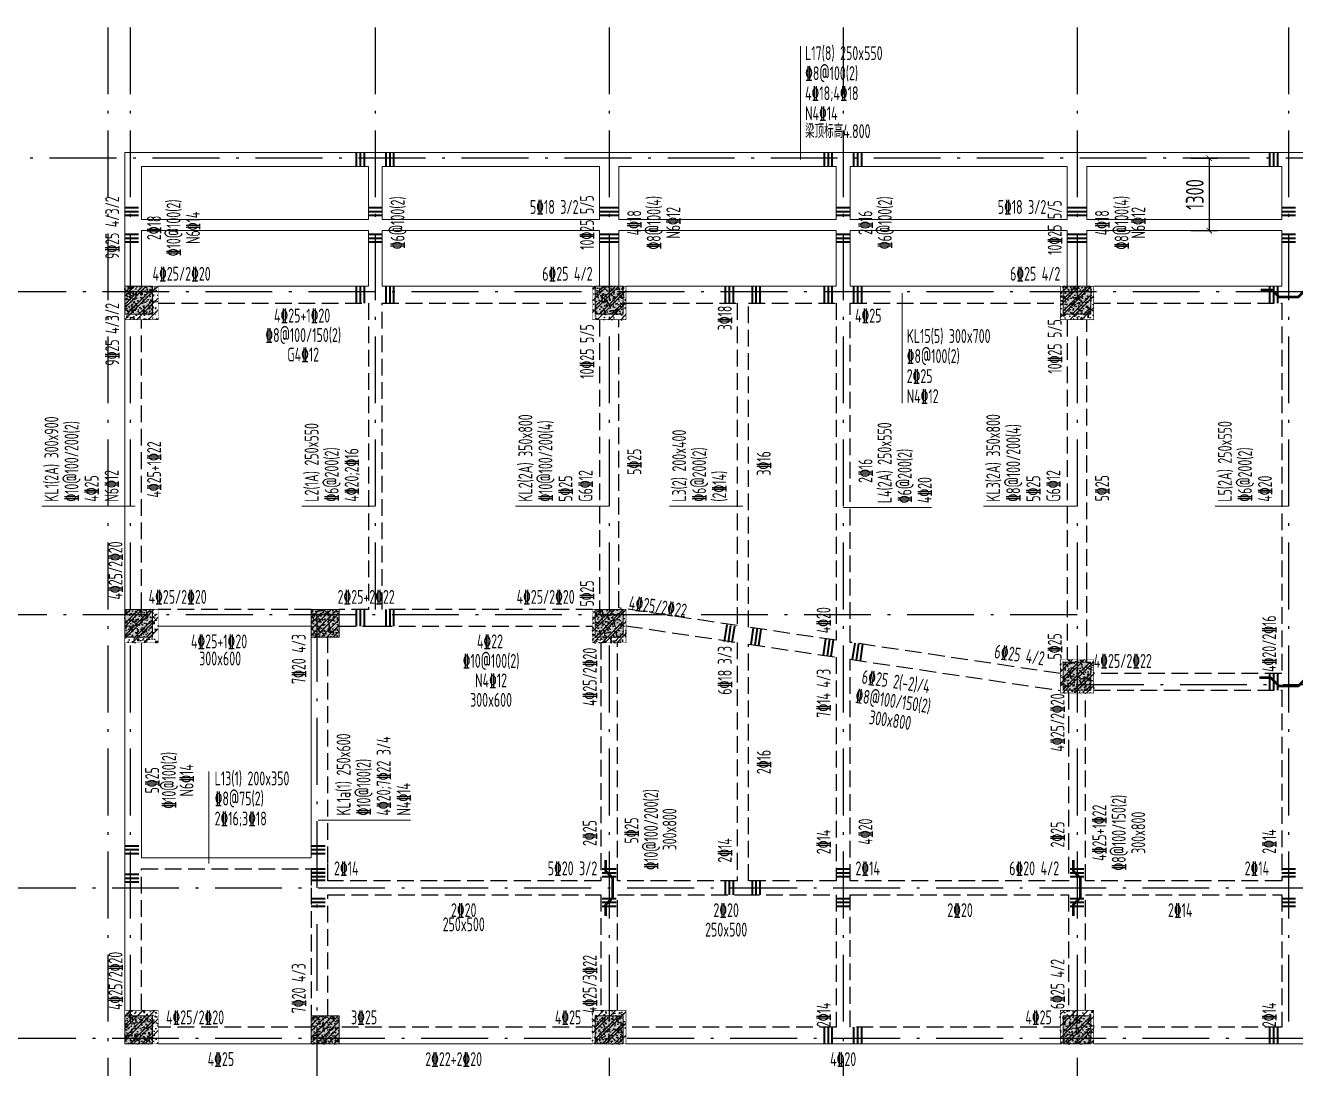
# Model space of a CAD drawing. Extents: x 169490 to 7584583, y -2399407 to 1374371.
# Drawn here: x 734537 to 757345, y 736237 to 754967 of the extents above; entities that cross this region are included whole.
import ezdxf
from ezdxf.enums import TextEntityAlignment as Align

# ---------------------------------------------------------------- set-up
doc = ezdxf.new("R2010")
doc.units = 0
doc.header["$LTSCALE"] = 100
doc.linetypes.add('D3轴线点划线', pattern=[18.5, 12, -3, 0.5, -3])
doc.linetypes.add('H3普通虚线', pattern=[4.2, 3, -1.2])
doc.layers.get('0').update_dxf_attribs({"linetype": 'CONTINUOUS'})
doc.layers.get('DEFPOINTS').update_dxf_attribs({"linetype": 'CONTINUOUS'})
for name, color, linetype in [('BEAM_CONT', 4, 'CONTINUOUS'), ('C-DOTE', 8, 'D3轴线点划线'), ('S-BEAM-LINE2', 4, 'H3普通虚线'), ('S-COLU-HATCH', 251, 'CONTINUOUS'), ('S-SLAB-DIM', 92, 'CONTINUOUS')]:
    doc.layers.add(name, color=color, linetype=linetype)
for name, color, linetype, lineweight in [('S-COLU-LINE1', 6, 'CONTINUOUS', 18), ('梁原位标注', 7, 'CONTINUOUS', 18), ('梁标注引线', 2, 'CONTINUOUS', 18), ('梁附加吊筋', 1, 'CONTINUOUS', 50), ('梁附加箍筋', 1, 'CONTINUOUS', 35)]:
    doc.layers.add(name, color=color, linetype=linetype, lineweight=lineweight)
doc.styles.add('BW_Rein', font='Tssdeng.shx', dxfattribs={"width": 0.7, "bigfont": 'hztxt.shx'})
doc.styles.add('TSSD_Dimension', font='Tssdeng.shx', dxfattribs={"width": 0.7, "bigfont": 'tssdchn.shx'})
doc.dimstyles.new('TSSD_100_100$0', dxfattribs={"dimtxt": 320, "dimasz": 100, "dimexe": 150, "dimexo": 150, "dimgap": 100, "dimtad": 1, "dimdec": 0, "dimzin": 0, "dimdsep": 46, "dimtxsty": 'TSSD_Dimension', "dimblk": 'ARCHTICK', "dimcen": 0, "dimclrt": 7, "dimadec": 1, "dimazin": 0, "dimtfac": 1, "dimtdec": 0, "dimtix": 1, "dimtmove": 2, "dimatfit": 3, "dimldrblk": '_TSDBK', "dimfxl": 1, "dimtolj": 1, "dimtzin": 0, "dimarcsym": 0})
pattern_1 = [(50, (-5051440.25, 2783926.33), (215.178055, -18.8256405), [22.5, -247.5]), (355, (-5051440.25, 2783926.33), (-41.6254, 225.65764), [18, -198]), (100.4514, (-5051422.32, 2783924.76), (173.5528145, 206.8318626), [19.122057, -210.3426336]), (46.1842, (-5051440.25, 2783986.33), (320.172315, -49.655704), [33.75, -371.25]), (96.6356, (-5051413.57, 2783982.2), (280.398812, 292.235361), [28.683086, -315.5139]), (351.1842, (-5051440.25, 2783986.33), (280.398584, 292.23558), [27, -297]), (21, (-5051410.25, 2783971.33), (179.0721156, -120.785667), [22.5, -247.5]), (326, (-5051410.25, 2783971.33), (72.9945996, 217.5450135), [18, -198]), (71.4514, (-5051395.33, 2783961.27), (252.0667886, 96.759149), [19.122057, -210.3426336]), (37.5, (-5051440.254, 2783926.33), (3.6479566, 99.86815615), [0, -195.6, 0, -201, 0, -198.75]), (7.5, (-5051440.25, 2783926.33), (78.9208612, 118.3235136), [0, -114.6, 0, -191.1, 0, -75.75]), (327.5, (-5051507.154, 2783926.33), (160.1467309, -6.7664615), [0, -75, 0, -234, 0, -310.5]), (317.5, (-5051537.15, 2783926.33), (174.9558508, 30.0314947), [0, -97.5, 0, -155.4, 0, -220.5]), (45, (-5051440.25, 2783926.33), (-106.066017, 106.066017), [])]
pattern_2 = [(50, (-5048091.25, 2783926.33), (215.178055, -18.8256405), [22.5, -247.5]), (355, (-5048091.25, 2783926.33), (-41.6254, 225.65764), [18, -198]), (100.4514, (-5048073.32, 2783924.76), (173.5528145, 206.8318626), [19.122057, -210.3426336]), (46.1842, (-5048091.25, 2783986.33), (320.172315, -49.655704), [33.75, -371.25]), (96.6356, (-5048064.57, 2783982.2), (280.398812, 292.235361), [28.683086, -315.5139]), (351.1842, (-5048091.25, 2783986.33), (280.398584, 292.23558), [27, -297]), (21, (-5048061.25, 2783971.33), (179.0721156, -120.785667), [22.5, -247.5]), (326, (-5048061.25, 2783971.33), (72.9945996, 217.5450135), [18, -198]), (71.4514, (-5048046.33, 2783961.27), (252.0667886, 96.759149), [19.122057, -210.3426336]), (37.5, (-5048091.254, 2783926.33), (3.6479566, 99.86815615), [0, -195.6, 0, -201, 0, -198.75]), (7.5, (-5048091.25, 2783926.33), (78.9208612, 118.3235136), [0, -114.6, 0, -191.1, 0, -75.75]), (327.5, (-5048158.154, 2783926.33), (160.1467309, -6.7664615), [0, -75, 0, -234, 0, -310.5]), (317.5, (-5048188.15, 2783926.33), (174.9558508, 30.0314947), [0, -97.5, 0, -155.4, 0, -220.5]), (45, (-5048091.25, 2783926.33), (-106.066017, 106.066017), [])]
pattern_3 = [(50, (0, 0), (215.178055, -18.82564), [22.5, -247.5]), (355, (0, 0), (-41.6254, 225.65764), [18, -198]), (100.4514, (17.93, -1.57), (173.552815, 206.831863), [19.122057, -210.342634]), (46.1842, (0, 60), (320.172315, -49.655704), [33.75, -371.25]), (96.6356, (26.68, 55.86), (280.39881, 292.23536), [28.68309, -315.5139]), (351.1842, (0, 60), (280.39858, 292.23558), [27, -297]), (21, (30, 45), (179.072116, -120.785667), [22.5, -247.5]), (326, (30, 45), (72.9946, 217.545014), [18, -198]), (71.4514, (44.92, 34.93), (252.06679, 96.75915), [19.122057, -210.342634]), (37.5, (0, 0), (3.6479566, 99.868156), [0, -195.6, 0, -201, 0, -198.75]), (7.5, (0, 0), (78.920861, 118.323514), [0, -114.6, 0, -191.1, 0, -75.75]), (327.5, (-66.9, 0), (160.146731, -6.7664615), [0, -75, 0, -234, 0, -310.5]), (317.5, (-96.9, 0), (174.955851, 30.031495), [0, -97.5, 0, -155.4, 0, -220.5]), (45, (0, 0), (-106.066017, 106.066017), [])]

# ---------------------------------------------------------------- blocks, each defined once
blk = doc.blocks.new('_ARCHTICK')
at = {"const_width": 0.15}
blk.add_lwpolyline([(-0.5, -0.5), (0.5, 0.5)], dxfattribs=at)
blk = doc.blocks.new('*D71')
at = {"layer": 'DEFPOINTS', "color": 0, "ltscale": 10, "transparency": 16777216}
for p in [(755312, 752582), (755312, 751282), (755794, 751282)]:
    blk.add_point(p, dxfattribs=at)
at = {"layer": 'S-SLAB-DIM', "color": 0, "lineweight": -2, "ltscale": 10, "transparency": 16777216}
for p, q in [((755462, 752582), (755944, 752582)), ((755794, 752582), (755794, 751282)), ((755462, 751282), (755944, 751282))]:
    blk.add_line(p, q, dxfattribs=at)
at = {"layer": 'S-SLAB-DIM', "color": 0, "lineweight": -2, "ltscale": 10, "transparency": 16777216, "xscale": 100, "yscale": 100, "zscale": 100}
for p, rotation in [((755794, 752582), 90), ((755794, 751282), 270)]:
    blk.add_blockref('_ARCHTICK', p, dxfattribs=dict(at, rotation=rotation))
at = {"layer": 'S-SLAB-DIM', "color": 7, "ltscale": 10, "transparency": 16777216, "insert": (755534, 751932), "char_height": 320, "attachment_point": 5, "rotation": 90, "style": 'TSSD_Dimension'}
blk.add_mtext('\\A1;1300', dxfattribs=at)
blk = doc.blocks.new('_TSDBK')
blk.add_line((-1, 0), (0, 0))
at = {"const_width": 0.5}
blk.add_lwpolyline([(-0.7, -0.7), (0.7, 0.7)], dxfattribs=at)
blk = doc.blocks.new('BW-4902924', base_point=(607896, 736682))
at = {"layer": 'S-COLU-HATCH', "ltscale": 10}
h = blk.add_hatch(color=256, dxfattribs=at)
h.dxf.hatch_style = 1
h.paths.add_polyline_path([(608396, 750282), (607896, 750282), (607896, 749782), (608396, 749782)])
h = blk.add_hatch(color=256, dxfattribs=at)
h.dxf.hatch_style = 1
h.paths.add_polyline_path([(616346, 750282), (616846, 750282), (616846, 749782), (616346, 749782)])
h = blk.add_hatch(color=256, dxfattribs=at)
h.dxf.hatch_style = 1
h.paths.add_polyline_path([(624746, 750282), (625246, 750282), (625246, 749782), (624746, 749782)])
h = blk.add_hatch(color=256, dxfattribs=at)
h.dxf.hatch_style = 1
h.paths.add_polyline_path([(607896, 744482), (608396, 744482), (608396, 743982), (607896, 743982)])
h = blk.add_hatch(color=256, dxfattribs=at)
h.dxf.hatch_style = 1
h.paths.add_polyline_path([(611245, 744482), (611745, 744482), (611745, 743982), (611245, 743982)])
h = blk.add_hatch(color=256, dxfattribs=at)
h.dxf.hatch_style = 1
h.paths.add_polyline_path([(616346, 744482), (616846, 744482), (616846, 743982), (616346, 743982)])
h = blk.add_hatch(color=256, dxfattribs=at)
h.dxf.hatch_style = 1
h.paths.add_polyline_path([(624746, 743532), (625246, 743532), (625246, 743032), (624746, 743032)])
h = blk.add_hatch(color=256, dxfattribs=at)
h.dxf.hatch_style = 1
h.paths.add_polyline_path([(607896, 737182), (608396, 737182), (608396, 736682), (607896, 736682)])
h = blk.add_hatch(color=256, dxfattribs=at)
h.dxf.hatch_style = 1
h.paths.add_polyline_path([(611245, 737182), (611745, 737182), (611745, 736682), (611245, 736682)])
h = blk.add_hatch(color=256, dxfattribs=at)
h.dxf.hatch_style = 1
h.paths.add_polyline_path([(616346, 737182), (616846, 737182), (616846, 736682), (616346, 736682)])
h = blk.add_hatch(color=256, dxfattribs=at)
h.dxf.hatch_style = 1
h.paths.add_polyline_path([(624746, 737182), (625246, 737182), (625246, 736682), (624746, 736682)])
at = {"layer": 'S-COLU-LINE1'}
for points in [[(607896, 750282), (608396, 750282), (608396, 749782), (607896, 749782)], [(616346, 750282), (616846, 750282), (616846, 749782), (616346, 749782)], [(624746, 750282), (625246, 750282), (625246, 749782), (624746, 749782)], [(607896, 744482), (608396, 744482), (608396, 743982), (607896, 743982)], [(611245, 744482), (611745, 744482), (611745, 743982), (611245, 743982)], [(616346, 744482), (616846, 744482), (616846, 743982), (616346, 743982)], [(624746, 743532), (625246, 743532), (625246, 743032), (624746, 743032)], [(607896, 737182), (608396, 737182), (608396, 736682), (607896, 736682)], [(611245, 737182), (611745, 737182), (611745, 736682), (611245, 736682)], [(616346, 737182), (616846, 737182), (616846, 736682), (616346, 736682)], [(624746, 737182), (625246, 737182), (625246, 736682), (624746, 736682)]]:
    blk.add_lwpolyline(points, close=True, dxfattribs=at)
blk = doc.blocks.new('BW-5505119', base_point=(607197, 1117331))
at = {"layer": 'S-COLU-HATCH', "ltscale": 10}
h = blk.add_hatch(dxfattribs=at)
h.set_pattern_fill('ARMORED', color=256, scale=30)
h.set_pattern_definition(pattern_3)
h.paths.add_polyline_path([(608496, 1130931), (607896, 1130931), (607896, 1130331), (608496, 1130331)])
h = blk.add_hatch(dxfattribs=at)
h.set_pattern_fill('ARMORED', color=256, scale=30)
h.set_pattern_definition(pattern_3)
h.paths.add_polyline_path([(616896, 1130931), (616296, 1130931), (616296, 1130331), (616896, 1130331)])
h = blk.add_hatch(dxfattribs=at)
h.set_pattern_fill('ARMORED', color=256, scale=30)
h.set_pattern_definition(pattern_3)
h.paths.add_polyline_path([(625296, 1130931), (624696, 1130931), (624696, 1130331), (625296, 1130331)])
h = blk.add_hatch(dxfattribs=at)
h.set_pattern_fill('ARMORED', color=256, scale=30)
h.set_pattern_definition(pattern_3)
h.paths.add_polyline_path([(608496, 1125131), (607896, 1125131), (607896, 1124531), (608496, 1124531)])
h = blk.add_hatch(dxfattribs=at)
h.set_pattern_fill('ARMORED', color=256, scale=30)
h.set_pattern_definition(pattern_3)
h.paths.add_polyline_path([(611746, 1125131), (611246, 1125131), (611246, 1124631), (611746, 1124631)])
h = blk.add_hatch(dxfattribs=at)
h.set_pattern_fill('ARMORED', color=256, scale=30)
h.set_pattern_definition(pattern_3)
h.paths.add_polyline_path([(616896, 1125131), (616296, 1125131), (616296, 1124531), (616896, 1124531)])
h = blk.add_hatch(dxfattribs=at)
h.set_pattern_fill('ARMORED', color=256, scale=30)
h.set_pattern_definition(pattern_3)
h.paths.add_polyline_path([(625297, 1124231), (624697, 1124231), (624697, 1123631), (625297, 1123631)])
h = blk.add_hatch(dxfattribs=at)
h.set_pattern_fill('ARMORED', color=256, scale=30)
h.set_pattern_definition(pattern_3)
h.paths.add_polyline_path([(608496, 1117931), (607896, 1117931), (607896, 1117331), (608496, 1117331)])
h = blk.add_hatch(dxfattribs=at)
h.set_pattern_fill('ARMORED', color=256, scale=30)
h.set_pattern_definition(pattern_3)
h.paths.add_polyline_path([(611746, 1117831), (611246, 1117831), (611246, 1117331), (611746, 1117331)])
h = blk.add_hatch(dxfattribs=at)
h.set_pattern_fill('ARMORED', color=256, scale=30)
h.set_pattern_definition(pattern_3)
h.paths.add_polyline_path([(616896, 1117931), (616296, 1117931), (616296, 1117331), (616896, 1117331)])
h = blk.add_hatch(dxfattribs=at)
h.set_pattern_fill('ARMORED', color=256, scale=30)
h.set_pattern_definition(pattern_3)
h.paths.add_polyline_path([(625296, 1117931), (624696, 1117931), (624696, 1117331), (625296, 1117331)])
at = {"layer": 'S-COLU-LINE1', "color": 2, "const_width": 10}
for points in [[(608496, 1130931), (607896, 1130931), (607896, 1130331), (608496, 1130331)], [(616896, 1130931), (616296, 1130931), (616296, 1130331), (616896, 1130331)], [(625296, 1130931), (624696, 1130931), (624696, 1130331), (625296, 1130331)], [(608496, 1125131), (607896, 1125131), (607896, 1124531), (608496, 1124531)], [(611746, 1125131), (611246, 1125131), (611246, 1124631), (611746, 1124631)], [(616896, 1125131), (616296, 1125131), (616296, 1124531), (616896, 1124531)], [(625297, 1124231), (624697, 1124231), (624697, 1123631), (625297, 1123631)], [(608496, 1117931), (607896, 1117931), (607896, 1117331), (608496, 1117331)], [(611746, 1117831), (611246, 1117831), (611246, 1117331), (611746, 1117331)], [(616896, 1117931), (616296, 1117931), (616296, 1117331), (616896, 1117331)], [(625296, 1117931), (624696, 1117931), (624696, 1117331), (625296, 1117331)]]:
    blk.add_lwpolyline(points, close=True, dxfattribs=at)
blk = doc.blocks.new('BW-8803120', base_point=(736920, 750282))
at = {"layer": 'BEAM_CONT', "lineweight": 18}
for p, q in [((740695, 751282), (740695, 750282)), ((740945, 750282), (740945, 751282)), ((740695, 750282), (736920, 750282)), ((740695, 750282), (736920, 750282)), ((744720, 750282), (740945, 750282)), ((744720, 750282), (740945, 750282))]:
    blk.add_line(p, q, dxfattribs=at)

msp = doc.modelspace()

# ---------------------------------------------------------------- hatches: boundary and pattern name
at = {"layer": 'S-COLU-HATCH', "ltscale": 10}
h = msp.add_hatch(dxfattribs=at)
h.set_pattern_fill('ARMORED', color=256, scale=30)
h.set_pattern_definition(pattern_1)
h.paths.add_polyline_path([(736819.7, 750282.3), (736319.7, 750282.3), (736319.7, 749782.3), (736819.7, 749782.3)])
h = msp.add_hatch(dxfattribs=at)
h.set_pattern_fill('ARMORED', color=256, scale=30)
h.set_pattern_definition(pattern_1)
h.paths.add_polyline_path([(744769.7, 750282.3), (745269.7, 750282.3), (745269.7, 749782.3), (744769.7, 749782.3)])
h = msp.add_hatch(dxfattribs=at)
h.set_pattern_fill('ARMORED', color=256, scale=30)
h.set_pattern_definition(pattern_1)
h.paths.add_polyline_path([(753169.7, 750282.3), (753669.7, 750282.3), (753669.7, 749782.3), (753169.7, 749782.3)])
h = msp.add_hatch(dxfattribs=at)
h.set_pattern_fill('ARMORED', color=256, scale=30)
h.set_pattern_definition(pattern_1)
h.paths.add_polyline_path([(736319.7, 744482.3), (736819.7, 744482.3), (736819.7, 743982.3), (736319.7, 743982.3)])
h = msp.add_hatch(dxfattribs=at)
h.set_pattern_fill('ARMORED', color=256, scale=30)
h.set_pattern_definition(pattern_2)
h.paths.add_polyline_path([(739668.7, 744482.3), (740168.7, 744482.3), (740168.7, 743982.3), (739668.7, 743982.3)])
h = msp.add_hatch(dxfattribs=at)
h.set_pattern_fill('ARMORED', color=256, scale=30)
h.set_pattern_definition(pattern_1)
h.paths.add_polyline_path([(744769.7, 744482.3), (745269.7, 744482.3), (745269.7, 743882.3), (744769.7, 743882.3)])
h = msp.add_hatch(dxfattribs=at)
h.set_pattern_fill('ARMORED', color=256, scale=30)
h.set_pattern_definition(pattern_1)
h.paths.add_polyline_path([(753169.7, 743532.3), (753669.7, 743532.3), (753669.7, 743032.3), (753169.7, 743032.3)])
h = msp.add_hatch(dxfattribs=at)
h.set_pattern_fill('ARMORED', color=256, scale=30)
h.set_pattern_definition(pattern_1)
h.paths.add_polyline_path([(736319.7, 737182.3), (736819.7, 737182.3), (736819.7, 736682.3), (736319.7, 736682.3)])
h = msp.add_hatch(dxfattribs=at)
h.set_pattern_fill('ARMORED', color=256, scale=30)
h.set_pattern_definition(pattern_2)
h.paths.add_polyline_path([(739668.7, 737182.3), (740168.7, 737182.3), (740168.7, 736682.3), (739668.7, 736682.3)])
h = msp.add_hatch(dxfattribs=at)
h.set_pattern_fill('ARMORED', color=256, scale=30)
h.set_pattern_definition(pattern_1)
h.paths.add_polyline_path([(744769.7, 737182.3), (745269.7, 737182.3), (745269.7, 736682.3), (744769.7, 736682.3)])
h = msp.add_hatch(dxfattribs=at)
h.set_pattern_fill('ARMORED', color=256, scale=30)
h.set_pattern_definition(pattern_1)
h.paths.add_polyline_path([(753169.7, 737182.3), (753669.7, 737182.3), (753669.7, 736682.3), (753169.7, 736682.3)])

# ---------------------------------------------------------------- linework, layer by layer
at = {"layer": 'BEAM_CONT', "lineweight": 18}
for p, q in [((740819.7, 752682.3), (736319.7, 752682.3)), ((736319.7, 752682.3), (736319.7, 751382.3)), ((745019.7, 752682.3), (740819.7, 752682.3)), ((749219.7, 752682.3), (745019.7, 752682.3)), ((753419.7, 752682.3), (749219.7, 752682.3)), ((757219.7, 752682.3), (753419.7, 752682.3)), ((761819.7, 752682.3), (757219.7, 752682.3)), ((736619.7, 752432.3), (740694.7, 752432.3)), ((736619.7, 751482.3), (736619.7, 752432.3)), ((740694.7, 752432.3), (740694.7, 751482.3)), ((740944.7, 752432.3), (744844.7, 752432.3)), ((740944.7, 751482.3), (740944.7, 752432.3)), ((744844.7, 752432.3), (744844.7, 751482.3)), ((745194.7, 752432.3), (749094.7, 752432.3)), ((745194.7, 751482.3), (745194.7, 752432.3)), ((749094.7, 752432.3), (749094.7, 751482.3)), ((749344.7, 752432.3), (753244.7, 752432.3)), ((749344.7, 751482.3), (749344.7, 752432.3)), ((753244.7, 752432.3), (753244.7, 751482.3)), ((753594.7, 752432.3), (757094.7, 752432.3)), ((753594.7, 751482.3), (753594.7, 752432.3)), ((757094.7, 752432.3), (757094.7, 751482.3)), ((736319.7, 751382.3), (736319.7, 750282.3)), ((740694.7, 751482.3), (736619.7, 751482.3)), ((744844.7, 751482.3), (740944.7, 751482.3)), ((749094.7, 751482.3), (745194.7, 751482.3)), ((753244.7, 751482.3), (749344.7, 751482.3)), ((757094.7, 751482.3), (753594.7, 751482.3)), ((736619.7, 750282.3), (736619.7, 751282.3)), ((736619.7, 751282.3), (740694.7, 751282.3)), ((740944.7, 751282.3), (744844.7, 751282.3)), ((744844.7, 751282.3), (744844.7, 750282.3)), ((745194.7, 750282.3), (745194.7, 751282.3)), ((745194.7, 751282.3), (749094.7, 751282.3)), ((749094.7, 751282.3), (749094.7, 750282.3)), ((749344.7, 750282.3), (749344.7, 751282.3)), ((749344.7, 751282.3), (753244.7, 751282.3)), ((753244.7, 751282.3), (753244.7, 750282.3)), ((753594.7, 750282.3), (753594.7, 751282.3)), ((753594.7, 751282.3), (757094.7, 751282.3)), ((757094.7, 751282.3), (757094.7, 750282.3)), ((747419.7, 750282.3), (745319.7, 750282.3)), ((747319.7, 750282.3), (745319.7, 750282.3)), ((749094.7, 750282.3), (747419.7, 750282.3)), ((749094.7, 750282.3), (747519.7, 750282.3)), ((753119.7, 750282.3), (749344.7, 750282.3)), ((753119.7, 750282.3), (749344.7, 750282.3)), ((757094.7, 750282.3), (753719.7, 750282.3)), ((757094.7, 750282.3), (753719.7, 750282.3)), ((736319.7, 749682.3), (736319.7, 744482.3)), ((736919.7, 744182.3), (739669.7, 744182.3)), ((736319.7, 743882.3), (736319.7, 739922.3)), ((736619.7, 740022.3), (736619.7, 743882.3)), ((739669.7, 743982.3), (739669.7, 740022.3)), ((736319.7, 739922.3), (736319.7, 737282.3)), ((739669.7, 740022.3), (736619.7, 740022.3)), ((736919.7, 736682.3), (739669.7, 736682.3)), ((740169.7, 736682.3), (744719.7, 736682.3)), ((745319.7, 736682.3), (749219.7, 736682.3)), ((749219.7, 736682.3), (753119.7, 736682.3)), ((753719.7, 736682.3), (757219.7, 736682.3)), ((757219.7, 736682.3), (761469.7, 736682.3))]:
    msp.add_line(p, q, dxfattribs=at)
at = {"layer": 'C-DOTE'}
for p, q in [((736019.7, 756782.3), (736019.7, 732082.3)), ((736419.7, 756782.3), (736419.7, 732082.3)), ((740819.7, 756782.3), (740819.7, 744382.3)), ((745019.7, 756782.3), (745019.7, 732082.3)), ((749219.7, 756782.3), (749219.7, 732082.3)), ((753419.7, 756782.3), (753419.7, 732082.3)), ((757219.7, 756782.3), (757219.7, 736782.3)), ((812019.7, 752582.3), (734243.4, 752582.3)), ((770419.7, 750182.3), (734243.4, 750182.3)), ((753419.7, 744382.3), (734243.4, 744382.3)), ((739769.7, 744382.3), (739769.7, 732082.3)), ((753419.7, 743132.3), (812019.7, 743132.3)), ((734243.4, 739482.3), (770419.7, 739482.3)), ((734243.4, 736782.3), (812019.7, 736782.3))]:
    msp.add_line(p, q, dxfattribs=at)
at = {"layer": 'S-BEAM-LINE2'}
for p, q in [((736919.7, 749982.3), (740694.7, 749982.3)), ((736919.7, 749982.3), (740694.7, 749982.3)), ((740694.7, 749982.3), (740694.7, 744482.3)), ((740944.7, 749982.3), (744719.7, 749982.3)), ((740944.7, 744482.3), (740944.7, 749982.3)), ((740944.7, 749982.3), (744719.7, 749982.3)), ((745319.7, 749982.3), (747319.7, 749982.3)), ((745319.7, 749982.3), (747319.7, 749982.3)), ((747319.7, 749982.3), (747319.7, 744191.7)), ((747519.7, 749982.3), (749094.7, 749982.3)), ((747519.7, 744161.9), (747519.7, 749982.3)), ((747519.7, 749982.3), (749094.7, 749982.3)), ((749094.7, 749982.3), (749094.7, 743927.5)), ((749344.7, 749982.3), (753119.7, 749982.3)), ((749344.7, 743890.3), (749344.7, 749982.3)), ((749344.7, 749982.3), (753119.7, 749982.3)), ((753719.7, 749982.3), (757094.7, 749982.3)), ((753719.7, 749982.3), (757094.7, 749982.3)), ((757094.7, 749982.3), (757094.7, 743332.3)), ((736619.7, 744482.3), (736619.7, 749682.3)), ((744844.7, 749682.3), (744844.7, 744482.3)), ((745194.7, 744507.9), (745194.7, 749682.3)), ((753244.7, 749682.3), (753244.7, 743582.3)), ((753594.7, 743582.3), (753594.7, 749682.3)), ((739669.7, 744482.3), (736919.7, 744482.3)), ((740694.7, 744482.3), (740169.7, 744482.3)), ((744719.7, 744482.3), (740944.7, 744482.3)), ((747319.7, 744191.7), (745194.7, 744507.9)), ((740169.7, 744182.3), (740819.7, 744182.3)), ((740819.7, 744182.3), (744719.7, 744182.3)), ((745319.7, 744186), (747319.7, 743888.4)), ((749094.7, 743927.5), (747519.7, 744161.9)), ((739969.7, 739922.3), (739969.7, 743982.3)), ((744869.7, 743882.3), (744869.7, 739607.3)), ((745169.7, 739607.3), (745169.7, 743882.3)), ((747319.7, 743888.4), (747319.7, 739607.3)), ((747519.7, 743858.6), (749094.7, 743624.2)), ((747519.7, 739607.3), (747519.7, 743858.6)), ((753120.7, 743328.4), (749344.7, 743890.3)), ((749094.7, 743624.2), (749094.7, 739607.3)), ((749344.7, 743587), (753120.7, 743025.1)), ((749344.7, 739607.3), (749344.7, 743587)), ((757094.7, 743332.3), (753720.7, 743332.3)), ((753269.7, 742982.3), (753269.7, 739607.3)), ((753569.7, 739607.3), (753569.7, 742982.3)), ((753720.7, 743032.3), (757094.7, 743032.3)), ((757094.7, 743032.3), (757094.7, 739607.3)), ((739969.7, 739607.3), (739969.7, 739922.3)), ((736619.7, 737282.3), (736619.7, 739822.3)), ((736619.7, 739822.3), (739669.7, 739822.3)), ((739669.7, 739822.3), (739669.7, 739482.3)), ((739669.7, 739482.3), (739669.7, 737182.3)), ((744869.7, 739607.3), (739969.7, 739607.3)), ((747319.7, 739607.3), (745169.7, 739607.3)), ((749094.7, 739607.3), (747519.7, 739607.3)), ((753269.7, 739607.3), (749344.7, 739607.3)), ((757094.7, 739607.3), (753569.7, 739607.3)), ((739969.7, 737182.3), (739969.7, 739357.3)), ((739969.7, 739357.3), (744869.7, 739357.3)), ((744869.7, 739357.3), (744869.7, 737282.3)), ((745169.7, 737282.3), (745169.7, 739357.3)), ((745169.7, 739357.3), (747419.7, 739357.3)), ((747419.7, 739357.3), (749094.7, 739357.3)), ((749094.7, 739357.3), (749094.7, 736982.3)), ((749344.7, 736982.3), (749344.7, 739357.3)), ((749344.7, 739357.3), (753269.7, 739357.3)), ((753269.7, 739357.3), (753269.7, 737282.3)), ((753569.7, 737282.3), (753569.7, 739357.3)), ((753569.7, 739357.3), (757094.7, 739357.3)), ((757094.7, 739357.3), (757094.7, 736982.3)), ((739669.7, 736982.3), (736919.7, 736982.3)), ((744719.7, 736982.3), (740169.7, 736982.3)), ((749094.7, 736982.3), (745319.7, 736982.3)), ((753119.7, 736982.3), (749344.7, 736982.3)), ((757094.7, 736982.3), (753719.7, 736982.3))]:
    msp.add_line(p, q, dxfattribs=at)
at = {"layer": '梁标注引线'}
for p, q in [((748457.3, 752557.3), (748457.3, 754593.7)), ((750281.9, 750157.3), (750281.9, 748184.9)), ((736509.9, 746335.7), (734829.9, 746335.7)), ((740819.7, 746335.7), (739499.7, 746335.7)), ((745019.7, 746335.7), (743339.7, 746335.7)), ((747419.7, 746335.7), (746099.7, 746335.7)), ((749219.7, 746309.6), (750809.4, 746309.6)), ((753419.7, 746335.7), (751739.7, 746335.7)), ((757219.7, 746335.7), (755899.7, 746335.7)), ((737832, 739922.3), (737832, 741572.7)), ((739794.7, 740700), (741454.2, 740700))]:
    msp.add_line(p, q, dxfattribs=at)
at = {"layer": '梁附加吊筋', "lineweight": 50}
for points in [[(756719.7, 750219.8), (756919.7, 750219.8), (757044.7, 750094.8), (757394.7, 750094.8), (757519.7, 750219.8), (757719.7, 750219.8)], [(756694.7, 743257.3), (756894.7, 743257.3), (757044.7, 743107.3), (757394.7, 743107.3), (757544.7, 743257.3), (757744.7, 743257.3)], [(744957.2, 738982.3), (744957.2, 739182.3), (745082.2, 739307.3), (745082.2, 739657.3), (744957.2, 739782.3), (744957.2, 739982.3)], [(753357.2, 738982.3), (753357.2, 739182.3), (753482.2, 739307.3), (753482.2, 739657.3), (753357.2, 739782.3), (753357.2, 739982.3)]]:
    msp.add_lwpolyline(points, dxfattribs=at)
at = {"layer": '梁附加箍筋', "lineweight": 35}
for p, q in [((740484.7, 752432.3), (740484.7, 752682.3)), ((740554.7, 752432.3), (740554.7, 752682.3)), ((740624.7, 752432.3), (740624.7, 752682.3)), ((741014.7, 752432.3), (741014.7, 752682.3)), ((741084.7, 752432.3), (741084.7, 752682.3)), ((741154.7, 752432.3), (741154.7, 752682.3)), ((748884.7, 752432.3), (748884.7, 752682.3)), ((748954.7, 752432.3), (748954.7, 752682.3)), ((749024.7, 752432.3), (749024.7, 752682.3)), ((749414.7, 752432.3), (749414.7, 752682.3)), ((749484.7, 752432.3), (749484.7, 752682.3)), ((749554.7, 752432.3), (749554.7, 752682.3)), ((756884.7, 752432.3), (756884.7, 752682.3)), ((756954.7, 752432.3), (756954.7, 752682.3)), ((757024.7, 752432.3), (757024.7, 752682.3)), ((736569.7, 751692.3), (736319.7, 751692.3)), ((736569.7, 751622.3), (736319.7, 751622.3)), ((736569.7, 751552.3), (736319.7, 751552.3)), ((740944.7, 751692.3), (740694.7, 751692.3)), ((740944.7, 751622.3), (740694.7, 751622.3)), ((740944.7, 751552.3), (740694.7, 751552.3)), ((745194.7, 751692.3), (744844.7, 751692.3)), ((745194.7, 751622.3), (744844.7, 751622.3)), ((745194.7, 751552.3), (744844.7, 751552.3)), ((749344.7, 751692.3), (749094.7, 751692.3)), ((749344.7, 751622.3), (749094.7, 751622.3)), ((749344.7, 751552.3), (749094.7, 751552.3)), ((753594.7, 751692.3), (753244.7, 751692.3)), ((753594.7, 751622.3), (753244.7, 751622.3)), ((753594.7, 751552.3), (753244.7, 751552.3)), ((757344.7, 751692.3), (757094.7, 751692.3)), ((757344.7, 751622.3), (757094.7, 751622.3)), ((757344.7, 751552.3), (757094.7, 751552.3)), ((736569.7, 751212.3), (736319.7, 751212.3)), ((736569.7, 751142.3), (736319.7, 751142.3)), ((736569.7, 751072.3), (736319.7, 751072.3)), ((740944.7, 751212.3), (740694.7, 751212.3)), ((740944.7, 751142.3), (740694.7, 751142.3)), ((740944.7, 751072.3), (740694.7, 751072.3)), ((745194.7, 751212.3), (744844.7, 751212.3)), ((745194.7, 751142.3), (744844.7, 751142.3)), ((745194.7, 751072.3), (744844.7, 751072.3)), ((749344.7, 751212.3), (749094.7, 751212.3)), ((749344.7, 751142.3), (749094.7, 751142.3)), ((749344.7, 751072.3), (749094.7, 751072.3)), ((753594.7, 751212.3), (753244.7, 751212.3)), ((753594.7, 751142.3), (753244.7, 751142.3)), ((753594.7, 751072.3), (753244.7, 751072.3)), ((757344.7, 751212.3), (757094.7, 751212.3)), ((757344.7, 751142.3), (757094.7, 751142.3)), ((757344.7, 751072.3), (757094.7, 751072.3)), ((740484.7, 749982.3), (740484.7, 750282.3)), ((740554.7, 749982.3), (740554.7, 750282.3)), ((740624.7, 749982.3), (740624.7, 750282.3)), ((741014.7, 749982.3), (741014.7, 750282.3)), ((741084.7, 749982.3), (741084.7, 750282.3)), ((741154.7, 749982.3), (741154.7, 750282.3)), ((747109.7, 749982.3), (747109.7, 750282.3)), ((747179.7, 749982.3), (747179.7, 750282.3)), ((747249.7, 749982.3), (747249.7, 750282.3)), ((747589.7, 749982.3), (747589.7, 750282.3)), ((747659.7, 749982.3), (747659.7, 750282.3)), ((747729.7, 749982.3), (747729.7, 750282.3)), ((748884.7, 749982.3), (748884.7, 750282.3)), ((748954.7, 749982.3), (748954.7, 750282.3)), ((749024.7, 749982.3), (749024.7, 750282.3)), ((749414.7, 749982.3), (749414.7, 750282.3)), ((749484.7, 749982.3), (749484.7, 750282.3)), ((749554.7, 749982.3), (749554.7, 750282.3)), ((756884.7, 749982.3), (756884.7, 750282.3)), ((756954.7, 749982.3), (756954.7, 750282.3)), ((757024.7, 749982.3), (757024.7, 750282.3)), ((740484.7, 744182.3), (740484.7, 744482.3)), ((740554.7, 744182.3), (740554.7, 744482.3)), ((740624.7, 744182.3), (740624.7, 744482.3)), ((741014.7, 744182.3), (741014.7, 744482.3)), ((741084.7, 744182.3), (741084.7, 744482.3)), ((741154.7, 744182.3), (741154.7, 744482.3)), ((747091.7, 743905.7), (747135.9, 744202.4)), ((747161, 743895.4), (747205.1, 744192.1)), ((747230.2, 743885.1), (747274.4, 744181.8)), ((747568.4, 743851.4), (747612.5, 744148.1)), ((747637.6, 743841.1), (747681.8, 744137.8)), ((747706.9, 743830.8), (747751, 744127.5)), ((748867.3, 743658.1), (748911.5, 743954.8)), ((748936.6, 743647.8), (748980.7, 743944.5)), ((749005.8, 743637.5), (749050, 743934.2)), ((749390.5, 743580.2), (749434.7, 743877)), ((749459.7, 743569.9), (749503.9, 743866.7)), ((749529, 743559.6), (749573.1, 743856.4)), ((756884.7, 743032.3), (756884.7, 743332.3)), ((756954.7, 743032.3), (756954.7, 743332.3)), ((757024.7, 743032.3), (757024.7, 743332.3)), ((736570.7, 740232.3), (736320.7, 740232.3)), ((736570.7, 740162.3), (736320.7, 740162.3)), ((739919.7, 740232.3), (739669.7, 740232.3)), ((739919.7, 740162.3), (739669.7, 740162.3)), ((736570.7, 740092.3), (736320.7, 740092.3)), ((739919.7, 740092.3), (739669.7, 740092.3)), ((736570.7, 739723), (736320.7, 739723)), ((739919.7, 739817.3), (739669.7, 739817.3)), ((739919.7, 739752.3), (739669.7, 739752.3)), ((739919.7, 739747.3), (739669.7, 739747.3)), ((739919.7, 739682.3), (739669.7, 739682.3)), ((739919.7, 739677.3), (739669.7, 739677.3)), ((745144.7, 739817.3), (744894.7, 739817.3)), ((745144.7, 739747.3), (744894.7, 739747.3)), ((745144.7, 739677.3), (744894.7, 739677.3)), ((749344.7, 739817.3), (749094.7, 739817.3)), ((749344.7, 739747.3), (749094.7, 739747.3)), ((749344.7, 739677.3), (749094.7, 739677.3)), ((753544.7, 739817.3), (753294.7, 739817.3)), ((753544.7, 739747.3), (753294.7, 739747.3)), ((753544.7, 739677.3), (753294.7, 739677.3)), ((757344.7, 739817.3), (757094.7, 739817.3)), ((757344.7, 739747.3), (757094.7, 739747.3)), ((757344.7, 739677.3), (757094.7, 739677.3)), ((736570.7, 739653), (736320.7, 739653)), ((736570.7, 739583), (736320.7, 739583)), ((739919.7, 739612.3), (739669.7, 739612.3)), ((747109.7, 739357.3), (747109.7, 739607.3)), ((747179.7, 739357.3), (747179.7, 739607.3)), ((747249.7, 739357.3), (747249.7, 739607.3)), ((747589.7, 739357.3), (747589.7, 739607.3)), ((747659.7, 739357.3), (747659.7, 739607.3)), ((747729.7, 739357.3), (747729.7, 739607.3)), ((739919.7, 739287.3), (739669.7, 739287.3)), ((739919.7, 739217.3), (739669.7, 739217.3)), ((745144.7, 739287.3), (744894.7, 739287.3)), ((745144.7, 739217.3), (744894.7, 739217.3)), ((749344.7, 739287.3), (749094.7, 739287.3)), ((749344.7, 739217.3), (749094.7, 739217.3)), ((753544.7, 739287.3), (753294.7, 739287.3)), ((753544.7, 739217.3), (753294.7, 739217.3)), ((757344.7, 739287.3), (757094.7, 739287.3)), ((757344.7, 739217.3), (757094.7, 739217.3)), ((739919.7, 739147.3), (739669.7, 739147.3)), ((745144.7, 739147.3), (744894.7, 739147.3)), ((749344.7, 739147.3), (749094.7, 739147.3)), ((753544.7, 739147.3), (753294.7, 739147.3)), ((757344.7, 739147.3), (757094.7, 739147.3)), ((748884.7, 736682.3), (748884.7, 736982.3)), ((748954.7, 736682.3), (748954.7, 736982.3)), ((749024.7, 736682.3), (749024.7, 736982.3)), ((749414.7, 736682.3), (749414.7, 736982.3)), ((749484.7, 736682.3), (749484.7, 736982.3)), ((749554.7, 736682.3), (749554.7, 736982.3)), ((756884.7, 736682.3), (756884.7, 736982.3)), ((756954.7, 736682.3), (756954.7, 736982.3)), ((757024.7, 736682.3), (757024.7, 736982.3))]:
    msp.add_line(p, q, dxfattribs=at)

# ---------------------------------------------------------------- block references
at = {"layer": 'BEAM_CONT', "lineweight": 18}
msp.add_blockref('BW-8803120', (736919.7, 750282.3), dxfattribs=at)
at = {"layer": 'S-COLU-LINE1'}
for name, p in [('BW-5505119', (735620.7, 736682.3)), ('BW-4902924', (736319.7, 736682.3))]:
    msp.add_blockref(name, p, dxfattribs=at)

# ---------------------------------------------------------------- texts
at = {"layer": '梁原位标注', "style": 'BW_Rein', "width": 0.65}
for s, rotation, p in [('9%%13225 4/3/2', 90, (736219.7, 751898.4)), ('9%%13225 4/3/2', 90, (736219.7, 749982.3)), ('10%%13225 5/5', 90, (753144.7, 749692.6)), ('4%%13225/2%%13220', 90, (736279.5, 745701.7)), ('4%%13225/2%%13220', 90, (744794.7, 743792.6)), ('6%%13218 3/3', 90, (747219.7, 743825.2)), ('6%%13225 4/2', 351.53595, (752816.3, 743474.8)), ('4%%13225/2%%13220', 90, (753194.7, 742972.3)), ('2%%13225', 90, (744794.7, 740698.2)), ('2%%13214', 90, (756994.7, 740532.4)), ('4%%13225/2%%13220', 90, (736279.5, 738334.3))]:
    msp.add_text(s, height=250, rotation=rotation, dxfattribs=at).set_placement(p, align=Align.RIGHT)
for s, rotation, p in [('%%13210@100(2)', 90, (737320.7, 751332.3)), ('%%1326@100(2)', 90, (741344.7, 751423.4)), ('10%%13225 5/5', 90, (744744.7, 751427.2)), ('%%1328@100(4)', 90, (745944.7, 751423.4)), ('%%1326@100(2)', 90, (750094.7, 751423.4)), ('10%%13225 5/5', 90, (753144.7, 751337.4)), ('%%1328@100(4)', 90, (754344.7, 751423.4)), ('2%%13218', 90, (736970.7, 751332.3)), ('N6%%13214', 90, (737670.7, 751332.3)), ('4%%13218', 90, (745594.7, 751423.4)), ('N6%%13212', 90, (746294.7, 751423.4)), ('2%%13216', 90, (749744.7, 751423.4)), ('4%%13218', 90, (753994.7, 751423.4)), ('N6%%13212', 90, (754644.2, 751423.4)), ('10%%13225 5/5', 90, (744744.7, 749112.5)), ('4%%13225+1%%13222', 90, (736970.7, 746993.7)), ('5%%13225', 90, (745594.7, 747132.3)), ('3%%13216', 90, (747919.7, 747103.7)), ('2%%13216', 90, (749744.7, 746969.8)), ('5%%13225', 90, (753994.7, 746657.3)), ('6%%13225 2(-2)/4', 351.53595, (750151.1, 743062.6)), ('%%1328@100/150(2)', 351.53595, (750099.6, 742716.5)), ('300x800', 351.53595, (750048, 742370.3)), ('%%13210@100(2)', 90, (737238, 741412.8)), ('2%%13216', 90, (747919.7, 741741.2)), ('5%%13225', 90, (736937.1, 741412.8)), ('N6%%13214', 90, (737554.2, 741412.8)), ('%%13210@100/200(2)', 90, (745894.7, 740532.3)), ('%%1328@100/150(2)', 90, (754294.7, 740472.1)), ('300x800', 90, (746228.3, 740532.3)), ('4%%13225+1%%13222', 90, (753944.7, 740472.1)), ('300x800', 90, (754644.7, 740472.1)), ('5%%13225', 90, (745544.7, 740512.4)), ('4%%13220', 90, (749744.7, 740492.3)), ('2%%13225', 90, (753194.7, 740439.4))]:
    msp.add_text(s, height=250, rotation=rotation, dxfattribs=at).set_placement(p, align=Align.CENTER)
for s, p in [('5%%13218 3/2', (744468.5, 751582.3)), ('5%%13218 3/2', (752868.5, 751582.3)), ('4%%13225/2%%13220', (737863, 750382.3)), ('6%%13225 4/2', (744720.7, 750382.3)), ('6%%13225 4/2', (753120.7, 750382.3)), ('4%%13225/2%%13220', (744399.4, 744582.3)), ('2%%13214', (740518.2, 739707.3)), ('5%%13220 3/2', (744805, 739707.3)), ('2%%13214', (749881, 739707.3)), ('6%%13220 4/2', (753099.1, 739707.3)), ('2%%13214', (756869.4, 739707.3)), ('4%%13225/2%%13220', (738105, 737032.3)), ('3%%13225', (740851.7, 737032.3)), ('4%%13225', (744518.5, 737032.3)), ('4%%13225', (752966.6, 737032.3))]:
    msp.add_text(s, height=250, dxfattribs=at).set_placement(p, align=Align.RIGHT)
for s, p in [('4%%13225+1%%13220', (739505.4, 749632.3)), ('4%%13225', (749671.7, 749632.3)), ('%%1328@100/150(2)', (739525.2, 749282.3)), ('G4%%13212', (739525.2, 748932.3)), ('4%%13225+1%%13220', (738014, 743782.3)), ('4%%13222', (742878.8, 743782.3)), ('300x600', (738033.8, 743475)), ('%%13210@100(2)', (742898.6, 743432.3)), ('N4%%13212', (742898.6, 743082.3)), ('300x600', (742898.6, 742732.3)), ('2%%13220', (742407.2, 738957.3)), ('2%%13220', (747119.7, 738957.3)), ('2%%13220', (751319.7, 738957.3)), ('2%%13214', (755272.5, 738957.3)), ('250x500', (742407.2, 738703)), ('250x500', (747119.7, 738607.3)), ('4%%13225', (738046.8, 736282.3)), ('2%%13222+2%%13220', (742226.5, 736282.3)), ('4%%13220', (749220.7, 736282.3))]:
    msp.add_text(s, height=250, dxfattribs=at).set_placement(p, align=Align.CENTER)
for s, rotation, p in [('3%%13218', 90, (747219.7, 749492.5)), ('5%%13225', 90, (744744.7, 744532.3)), ('4%%13225/2%%13222', 351.53595, (745360.8, 744484.6)), ('4%%13220', 90, (748994.7, 744054)), ('4%%13220/2%%13216', 90, (756994.7, 743359.3)), ('7%%13220 4/3', 90, (739569.7, 743144.4)), ('5%%13225', 90, (753144.7, 743582.3)), ('7%%13214 4/3', 90, (748994.7, 742537.4)), ('2%%13214', 90, (747219.7, 739935.4)), ('2%%13214', 90, (748994.7, 740086.4)), ('7%%13220 4/3', 90, (739569.7, 737232.3)), ('4%%13225/3%%13222', 90, (744794.7, 737232.3)), ('6%%13225 4/2', 90, (753194.7, 737303.1)), ('2%%13214', 90, (748994.7, 736982.3)), ('2%%13214', 90, (756994.7, 736982.3))]:
    msp.add_text(s, height=250, rotation=rotation, dxfattribs=at).set_placement(p)
for s, p in [('4%%13225/2%%13220', (736748.8, 744582.3)), ('2%%13225+2%%13222', (740142.6, 744582.3)), ('4%%13225/2%%13222', (753720.7, 743432.3))]:
    msp.add_text(s, height=250, dxfattribs=at).set_placement(p)
at = {"layer": '梁标注引线', "color": 230, "true_color": 0xff0f87, "style": 'BW_Rein', "width": 0.65}
for s, rotation, p in [('L17(8) 250x550', 360, (748537.3, 754343.7)), ('KL1(2A) 300x900', 90, (735129.9, 746415.7)), ('KL2(2A) 350x800', 90, (743639.7, 746415.7)), ('KL3(2A) 350x800', 90, (752039.7, 746415.7)), ('L2(1A) 250x550', 90, (739799.7, 746415.7)), ('L3(2) 200x400', 90, (746399.7, 746415.7)), ('L4(2A) 250x550', 90, (750089.4, 746389.6)), ('L5(2A) 250x550', 90, (756199.7, 746415.7)), ('KL1a(1) 250x600', 90, (740374.2, 740780))]:
    msp.add_text(s, height=250, rotation=rotation, dxfattribs=at).set_placement(p)
at = {"layer": '梁标注引线', "style": 'BW_Rein', "width": 0.65}
for s, rotation, p in [('%%1328@100(2)', 360, (748537.3, 753983.7)), ('4%%13218;4%%13218', 360, (748537.3, 753623.7)), ('N4%%13214', 360, (748537.3, 753263.7)), ('梁顶标高4.800', 360, (748537.3, 752943.1)), ('%%1328@100(2)', 360, (750361.9, 748904.9)), ('2%%13225', 360, (750361.9, 748544.9)), ('N4%%13212', 360, (750361.9, 748184.9)), ('%%13210@100/200(2)', 90, (735489.9, 746415.7)), ('%%13210@100/200(4)', 90, (743999.7, 746415.7)), ('%%1328@100/200(4)', 90, (752399.7, 746415.7)), ('%%1326@200(2)', 90, (740159.7, 746415.7)), ('4%%13220;2%%13216', 90, (740519.7, 746415.7)), ('%%1326@200(2)', 90, (746759.7, 746415.7)), ('%%1326@200(2)', 90, (750449.4, 746389.6)), ('%%1326@200(2)', 90, (756559.7, 746415.7)), ('N6%%13212', 90, (736209.9, 746415.7)), ('G6%%13212', 90, (744719.7, 746415.7)), ('G6%%13212', 90, (753119.7, 746415.7)), ('4%%13225', 90, (735849.9, 746415.7)), ('5%%13225', 90, (744359.7, 746415.7)), ('(2%%13214)', 90, (747119.7, 746415.7)), ('4%%13220', 90, (750809.4, 746389.6)), ('5%%13225', 90, (752759.7, 746415.7)), ('4%%13220', 90, (756919.7, 746415.7)), ('4%%13220;7%%13222 3/4', 90, (741094.2, 740780)), ('%%13210@100(2)', 90, (740734.2, 740780)), ('N4%%13214', 90, (741454.2, 740780))]:
    msp.add_text(s, height=250, rotation=rotation, dxfattribs=at).set_placement(p)
at = {"layer": '梁标注引线', "color": 230, "true_color": 0xff0f87, "style": 'BW_Rein', "width": 0.65}
for s, p in [('KL15(5) 300x700', (750361.9, 749264.9)), ('L13(1) 200x350', (737934.8, 741322.2))]:
    msp.add_text(s, height=250, dxfattribs=at).set_placement(p)
at = {"layer": '梁标注引线', "style": 'BW_Rein', "width": 0.65}
for s, p in [('%%1328@75(2)', (737934.8, 740962.2)), ('2%%13216;3%%13218', (737934.8, 740602.2))]:
    msp.add_text(s, height=250, dxfattribs=at).set_placement(p)

# ---------------------------------------------------------------- dimensions: what is measured, and where the dimension line sits
at = {"layer": 'S-SLAB-DIM', "ltscale": 10}
dim = msp.add_linear_dim(base=(755793.7, 751282.3), p1=(755312.3, 752582.3), p2=(755312.3, 751282.3), angle=90, dimstyle='TSSD_100_100$0', dxfattribs=at)
dim.commit()
dim.dimension.update_dxf_attribs({"geometry": '*D71', "text_midpoint": (755533.7, 751932.3)})

doc.saveas('drawing.dxf')
